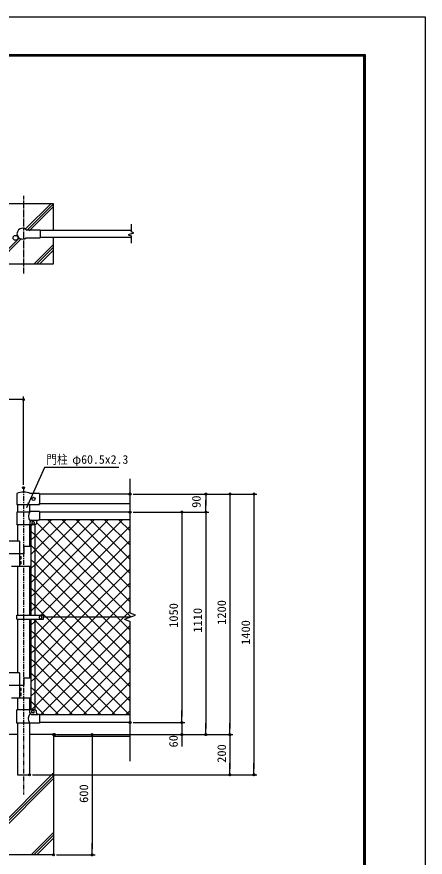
# Model space of a CAD drawing. Units: millimetres, scale not verified. Extents: x -4455 to 4455, y -3150 to 3150.
# Drawn here: x 2417 to 4455, y -1041 to 3150 of the extents above; entities that cross this region are included whole.
import ezdxf
from ezdxf.enums import TextEntityAlignment as Align

# ---------------------------------------------------------------- set-up
doc = ezdxf.new("R2010")
doc.units = ezdxf.units.MM
doc.header["$LTSCALE"] = 20
doc.header["$PDMODE"] = 32
doc.header["$PDSIZE"] = 10
doc.linetypes.add('USER1', pattern=[2, 1.25, -0.25, 0.25, -0.25])
doc.linetypes.add('USER3', pattern=[1.125, 0.75, -0.125, 0.125, -0.125])
for name, color, linetype, lineweight in [('0-0_6文字', 3, 'Continuous', 25), ('0-1_8部品', 7, 'Continuous', 25), ('0-2_4基礎', 4, 'Continuous', 25), ('0-3_1部材', 7, 'Continuous', 25), ('0-4_中心線', 1, 'USER3', 25), ('0-5_5寸法', 1, 'Continuous', 25), ('0-6_SUNPOU', 1, 'Continuous', 25), ('0-A_0', 4, 'Continuous', 25), ('0-D_2網', 4, 'Continuous', 25)]:
    doc.layers.add(name, color=color, linetype=linetype, lineweight=lineweight)
doc.layers.add('0-7_DEFPOINTS', color=7, linetype='Continuous')
doc.styles.add('ＭＳ ゴシック', font='')
doc.styles.get('ＭＳ ゴシック').set_extended_font_data('MS Gothic')

# ---------------------------------------------------------------- blocks, each defined once
blk = doc.blocks.new('M1')
at = {"layer": '0-6_SUNPOU'}
blk.add_line((-5, 0), (-38.58, 0), dxfattribs=at)
for points in [[(0, 0), (-5, 0), (-4.96, 0.63)], [(0, 0), (-4.96, -0.63), (-5, 0)], [(0, 0), (-4.96, 0.63), (-4.84, 1.24)], [(0, 0), (-4.84, -1.24), (-4.96, -0.63)], [(0, 0), (-4.84, 1.24), (-4.65, 1.84)], [(0, 0), (-4.65, -1.84), (-4.84, -1.24)], [(0, 0), (-4.65, 1.84), (-4.38, 2.41)], [(0, 0), (-4.38, -2.41), (-4.65, -1.84)], [(0, 0), (-4.38, 2.41), (-4.05, 2.94)], [(0, 0), (-4.05, -2.94), (-4.38, -2.41)], [(0, 0), (-4.05, 2.94), (-3.64, 3.42)], [(0, 0), (-3.64, -3.42), (-4.05, -2.94)], [(0, 0), (-3.64, 3.42), (-3.19, 3.85)], [(0, 0), (-3.19, -3.85), (-3.64, -3.42)], [(0, 0), (-3.19, 3.85), (-2.68, 4.22)], [(0, 0), (-2.68, -4.22), (-3.19, -3.85)], [(0, 0), (-2.68, 4.22), (-2.13, 4.52)], [(0, 0), (-2.13, -4.52), (-2.68, -4.22)], [(0, 0), (-2.13, 4.52), (-1.55, 4.76)], [(0, 0), (-1.55, -4.76), (-2.13, -4.52)], [(0, 0), (-1.55, 4.76), (-0.94, 4.91)], [(0, 0), (-0.94, -4.91), (-1.55, -4.76)], [(0, 0), (-0.94, 4.91), (-0.31, 4.99)], [(0, 0), (-0.31, -4.99), (-0.94, -4.91)], [(0, 0), (-0.31, 4.99), (0.31, 4.99)], [(0, 0), (0.31, -4.99), (-0.31, -4.99)], [(0, 0), (0.31, 4.99), (0.94, 4.91)], [(0, 0), (0.94, 4.91), (1.55, 4.76)], [(0, 0), (1.55, 4.76), (2.13, 4.52)], [(0, 0), (2.13, 4.52), (2.68, 4.22)], [(0, 0), (2.68, 4.22), (3.19, 3.85)], [(0, 0), (3.19, 3.85), (3.64, 3.42)], [(0, 0), (3.64, 3.42), (4.05, 2.94)], [(0, 0), (4.05, 2.94), (4.38, 2.41)], [(0, 0), (4.38, 2.41), (4.65, 1.84)], [(0, 0), (4.65, 1.84), (4.84, 1.24)], [(0, 0), (4.84, 1.24), (4.96, 0.63)], [(0, 0), (4.96, 0.63), (5, 0)], [(0, 0), (0.94, -4.91), (0.31, -4.99)], [(0, 0), (1.55, -4.76), (0.94, -4.91)], [(0, 0), (2.13, -4.52), (1.55, -4.76)], [(0, 0), (2.68, -4.22), (2.13, -4.52)], [(0, 0), (3.19, -3.85), (2.68, -4.22)], [(0, 0), (3.64, -3.42), (3.19, -3.85)], [(0, 0), (4.05, -2.94), (3.64, -3.42)], [(0, 0), (4.38, -2.41), (4.05, -2.94)], [(0, 0), (4.65, -1.84), (4.38, -2.41)], [(0, 0), (4.84, -1.24), (4.65, -1.84)], [(0, 0), (4.96, -0.63), (4.84, -1.24)], [(0, 0), (5, 0), (4.96, -0.63)]]:
    blk.add_solid(points, dxfattribs=at)

msp = doc.modelspace()

# ---------------------------------------------------------------- linework, layer by layer
at = {"layer": '0-0_6文字', "color": 4}
msp.add_lwpolyline([(2926.08, 903.37), (2555.45, 903.37), (2464.93, 700.86)], dxfattribs=at)
msp.add_solid([(2464.11, 699.04), (2471.6, 728.55), (2481.11, 724.3)], dxfattribs=at)
at = {"layer": '0-1_8部品'}
for p, q in [((2482.21, 680.38), (2417.71, 680.38)), ((2417.71, 680.38), (2417.71, 617.37)), ((2530.26, 682.72), (2484.23, 682.72)), ((2530.26, 682.72), (2530.26, 639.37)), ((2482.81, 631.37), (2482.81, 617.37)), ((2490.81, 639.37), (2523.26, 639.37)), ((2491.26, 629.37), (2491.26, 623.37)), ((2500.26, 632.37), (2494.26, 632.37)), ((2503.26, 629.37), (2503.26, 623.37)), ((2515.26, 631.37), (2515.26, 625.37)), ((2530.26, 639.37), (2523.26, 639.37)), ((2507.26, 617.37), (2417.71, 617.37)), ((2487.76, 613.71), (2491.42, 617.37)), ((2500.26, 620.37), (2494.26, 620.37)), ((2429.76, 534.87), (2343.76, 534.87)), ((2429.76, 534.87), (2429.76, 408.87)), ((2451.76, 507.87), (2451.76, 471.87)), ((2486.76, 507.87), (2451.76, 507.87)), ((2486.76, 507.87), (2486.76, 408.87)), ((2451.76, 471.87), (2368.76, 471.87)), ((2429.76, 458.37), (2439.26, 458.37)), ((2429.76, 446.37), (2439.26, 446.37)), ((2429.76, 434.37), (2439.26, 434.37)), ((2429.76, 422.37), (2439.26, 422.37)), ((2439.26, 446.37), (2439.26, 458.37)), ((2439.26, 422.37), (2439.26, 434.37)), ((2486.76, 408.87), (2390.76, 408.87)), ((2417.76, 145.37), (2417.76, 165.37)), ((2417.76, 165.37), (2550.26, 165.37)), ((2417.76, 145.37), (2550.26, 145.37)), ((2535.26, 162.88), (2528.76, 159.13)), ((2528.76, 159.13), (2528.76, 151.62)), ((2528.76, 151.62), (2535.26, 147.87)), ((2541.76, 159.13), (2535.26, 162.88)), ((2535.26, 147.87), (2541.76, 151.62)), ((2541.76, 151.62), (2541.76, 159.13)), ((2550.26, 145.37), (2550.26, 165.37)), ((2429.76, -121.22), (2343.76, -121.22)), ((2429.76, -121.22), (2429.76, -247.23)), ((2451.76, -148.23), (2451.76, -184.23)), ((2486.76, -148.23), (2451.76, -148.23)), ((2486.76, -148.23), (2486.76, -247.23)), ((2451.76, -184.23), (2368.76, -184.23)), ((2429.76, -197.73), (2439.26, -197.73)), ((2439.26, -209.73), (2439.26, -197.73)), ((2486.76, -247.23), (2390.76, -247.23)), ((2429.76, -209.73), (2439.26, -209.73)), ((2429.76, -221.73), (2439.26, -221.73)), ((2429.76, -233.72), (2439.26, -233.72)), ((2439.26, -233.72), (2439.26, -221.73)), ((2507.26, -306.63), (2417.71, -306.63)), ((2482.81, -320.63), (2482.81, -306.63)), ((2490.81, -328.63), (2523.26, -328.63)), ((2491.26, -318.63), (2491.26, -312.63)), ((2500.26, -309.63), (2494.26, -309.63)), ((2500.26, -321.63), (2494.26, -321.63)), ((2503.26, -318.63), (2503.26, -312.63)), ((2515.26, -320.63), (2515.26, -314.63)), ((2530.26, -328.63), (2523.26, -328.63)), ((2530.26, -328.63), (2530.26, -372.63))]:
    msp.add_line(p, q, dxfattribs=at)
msp.add_lwpolyline([(2530.26, -372.63), (2417.71, -372.63), (2417.71, -306.63)], dxfattribs=at)
for centre, radius, start, end in [((2508.85, 659.48), 33.86, 136.64106, 223.65735), ((2490.81, 631.37), 8, 90, 180), ((2494.26, 629.37), 3, 90, 180), ((2500.26, 629.37), 3, 0, 90), ((2523.26, 631.37), 8, 90, 180), ((2494.26, 623.37), 3, 180, 270), ((2500.26, 623.37), 3, 270, 0), ((2507.26, 625.37), 8, 270, 0), ((2507.32, -349.43), 33.86, 133.47703, 221.75112), ((2490.81, -320.63), 8, 180, 270), ((2494.26, -312.63), 3, 90, 180), ((2494.26, -318.63), 3, 180, 270), ((2500.26, -312.63), 3, 0, 90), ((2500.26, -318.63), 3, 270, 0), ((2507.26, -314.63), 8, 0, 90), ((2523.26, -320.63), 8, 180, 270)]:
    msp.add_arc(centre, radius, start, end, dxfattribs=at)
at = {"layer": '0-2_4基礎', "color": 7}
for p, q in [((2600.26, 2218.11), (2300.26, 2218.11)), ((2600.26, 2085.61), (2600.26, 2218.11)), ((2600.26, 1918.11), (2600.26, 2050.61)), ((2420.26, -429.63), (2300.26, -429.63)), ((2600.26, -429.63), (2480.26, -429.63)), ((2600.26, -429.63), (2600.26, -1029.63)), ((2600.26, -1029.63), (2300.26, -1029.63))]:
    msp.add_line(p, q, dxfattribs=at)
at = {"layer": '0-2_4基礎'}
for p, q in [((2462.62, 2094.61), (2586.12, 2218.11)), ((2472.05, 2089.9), (2600.26, 2218.11)), ((2478.73, 2082.44), (2600.26, 2203.97)), ((2300.27, 1918.11), (2428.48, 2046.33)), ((2314.41, 1918.11), (2440.93, 2044.64)), ((2503.3, 1918.11), (2600.26, 2015.08)), ((2517.45, 1918.11), (2600.26, 2000.93)), ((2531.59, 1918.11), (2600.26, 1986.79)), ((2300.26, -920.55), (2600.26, -620.55)), ((2300.26, -934.69), (2600.26, -634.69)), ((2300.26, -948.83), (2600.26, -648.84)), ((2488.01, -1029.63), (2600.26, -917.38)), ((2502.15, -1029.63), (2600.26, -931.52)), ((2516.3, -1029.63), (2600.26, -945.66))]:
    msp.add_line(p, q, dxfattribs=at)
at = {"layer": '0-2_4基礎', "color": 7}
msp.add_lwpolyline([(2300.26, 2048.11), (2300.26, 1918.11), (2600.26, 1918.11)], dxfattribs=at)
at = {"layer": '0-3_1部材', "color": 4}
for p, q in [((2986.94, 2115.61), (2986.94, 2078.37)), ((3001.04, 2073.24), (2986.94, 2078.37)), ((2986.94, 2068.11), (3001.04, 2073.24)), ((2986.94, 2057.85), (2986.94, 2020.61)), ((2981.94, 210.54), (2981.94, 845.25)), ((2981.94, 176.32), (2981.94, 210.54)), ((2953.75, 145.54), (2981.94, 135.28)), ((2981.94, -561.98), (2981.94, 135.28))]:
    msp.add_line(p, q, dxfattribs=at)
at = {"layer": '0-3_1部材'}
for p, q in [((2464.14, 2088.11), (2533.26, 2088.11)), ((2533.26, 2088.11), (2533.26, 2048.11)), ((2533.26, 2085.61), (2986.94, 2085.61)), ((2464.14, 2048.11), (2533.26, 2048.11)), ((2533.26, 2050.61), (2986.94, 2050.61)), ((2417.71, 773.37), (2417.71, 718.87)), ((2530.26, 772.72), (2484.23, 772.72)), ((2530.26, 772.72), (2530.26, 718.87)), ((2981.94, 770.37), (2530.26, 770.38)), ((2420.26, 718.87), (2420.26, 680.38)), ((2480.26, 718.87), (2480.26, 680.38)), ((2981.94, 721.77), (2530.26, 721.78)), ((2981.94, 680.37), (2530.26, 680.38)), ((2981.94, 642.37), (2530.26, 642.37)), ((2420.26, 617.37), (2420.26, 534.87)), ((2480.26, 617.37), (2480.26, 507.87)), ((2480.26, 617.37), (2480.26, 597.87)), ((2487.76, 617.37), (2487.76, 355.37)), ((2487.76, 617.37), (2487.76, 165.37)), ((2506.76, 619.57), (2506.76, 355.37)), ((2506.76, 619.57), (2506.76, 165.37)), ((2420.26, 408.87), (2420.26, 165.37)), ((2480.26, 408.87), (2480.26, 165.37)), ((2420.26, 145.37), (2420.26, -121.22)), ((2480.26, 145.37), (2480.26, -148.23)), ((2487.76, 145.37), (2487.76, -306.63)), ((2506.76, 145.37), (2506.76, -306.63)), ((2981.94, 155.37), (2550.26, 155.37)), ((2420.26, -247.23), (2420.26, -306.63)), ((2480.26, -247.23), (2480.26, -306.63)), ((2981.94, -331.63), (2530.26, -331.63)), ((2420.26, -372.63), (2420.26, -629.63)), ((2480.26, -372.63), (2480.26, -629.63)), ((2981.94, -369.63), (2530.26, -369.63)), ((2981.94, -439.63), (2600.26, -439.63)), ((2420.26, -629.63), (2480.26, -629.63))]:
    msp.add_line(p, q, dxfattribs=at)
at = {"layer": '0-3_1部材', "color": 4}
for points in [[(2986.94, 2068.11), (2972.85, 2062.98), (2986.94, 2057.85)], [(2953.75, 145.54), (3010.13, 166.06), (2981.94, 176.32)]]:
    msp.add_lwpolyline(points, dxfattribs=at)
at = {"layer": '0-3_1部材'}
msp.add_lwpolyline([(2417.71, 718.87), (2530.26, 718.87), (2523.26, 718.87)], dxfattribs=at)
for centre, radius in [((2410.22, 2047.73), 12), ((2500.26, 745.8), 8)]:
    msp.add_circle(centre, radius, dxfattribs=at)
for centre, radius, start, end in [((2445.26, 2068.11), 27.5, 46.65727, 313.34045), ((2450.26, 700.3), 80, 64.87166, 114.00868)]:
    msp.add_arc(centre, radius, start, end, dxfattribs=at)
at = {"layer": '0-4_中心線'}
msp.add_line((2450.26, 2257.01), (2450.26, 1869.69), dxfattribs=at)
at = {"layer": '0-4_中心線', "linetype": 'USER1'}
msp.add_line((2450.26, 801.87), (2450.26, -728.53), dxfattribs=at)
at = {"layer": '0-5_5寸法'}
for p, q in [((2420.26, 1241.3), (480.26, 1241.3)), ((2450.26, 816.87), (2450.26, 1256.3)), ((2996.94, 770.37), (3375.74, 770.37)), ((2996.94, 770.37), (3495.74, 770.37)), ((2996.94, 770.37), (3615.74, 770.37)), ((3360.74, 710.37), (3360.74, 740.37)), ((3480.74, 740.37), (3480.74, -399.63)), ((3600.74, 740.37), (3600.74, -599.63)), ((2996.94, 680.37), (3255.74, 680.37)), ((2996.94, 680.37), (3375.74, 680.37)), ((2996.94, 680.37), (3375.74, 680.37)), ((3240.74, 650.37), (3240.74, -339.63)), ((3360.74, 650.37), (3360.74, -399.63)), ((3240.74, -339.63), (3240.74, -309.63)), ((2996.94, -369.63), (3255.74, -369.63)), ((2996.94, -369.63), (3255.74, -369.63)), ((3240.74, -369.63), (3240.74, -429.63)), ((2615.26, -429.63), (3255.74, -429.63)), ((2615.26, -429.63), (3375.74, -429.63)), ((2615.26, -429.63), (3495.74, -429.63)), ((2615.26, -429.63), (3495.74, -429.63)), ((2620.26, -429.63), (2807.63, -429.63)), ((2792.63, -459.63), (2792.63, -999.63)), ((3240.74, -459.63), (3240.74, -489.63)), ((3480.74, -459.63), (3480.74, -599.63)), ((2495.26, -629.63), (3615.74, -629.63)), ((2495.26, -629.63), (3495.74, -629.63)), ((2615.26, -1029.63), (2807.63, -1029.63))]:
    msp.add_line(p, q, dxfattribs=at)
at = {"layer": '0-7_DEFPOINTS'}
for p in [(2450.26, 801.87), (2981.94, 770.37), (3360.74, 770.37), (2981.94, 680.37), (2981.94, -369.63), (3240.74, -369.63), (2600.26, -429.63), (2605.26, -429.63), (3240.74, -429.63), (3360.74, -429.63), (3480.74, -429.63), (2480.26, -629.63), (3480.74, -629.63), (3600.74, -629.63), (2600.26, -1029.63), (2792.63, -1029.63)]:
    msp.add_point(p, dxfattribs=at)
at = {"layer": '0-A_0', "color": 3}
msp.add_lwpolyline([(-4454.66, 3150.24), (4455.34, 3150.24), (4455.34, -3149.76), (-4454.66, -3149.76)], close=True, dxfattribs=at)
at = {"layer": '0-A_0', "color": 7}
for points in [[(-4154.66, 2962.74), (4155.34, 2962.74), (4155.34, -2962.26), (-4154.66, -2962.26)], [(-4152.79, 2960.87), (4153.46, 2960.87), (4153.46, -2960.38), (-4152.79, -2960.38)], [(-4150.91, 2958.99), (4151.59, 2958.99), (4151.59, -2958.51), (-4150.91, -2958.51)], [(-4149.04, 2957.12), (4149.71, 2957.12), (4149.71, -2956.63), (-4149.04, -2956.63)], [(-4147.16, 2955.24), (4147.84, 2955.24), (4147.84, -2954.76), (-4147.16, -2954.76)]]:
    msp.add_lwpolyline(points, close=True, dxfattribs=at)
at = {"layer": '0-D_2網'}
for p, q in [((2506.76, 558.97), (2590.17, 642.37)), ((2506.76, 488.26), (2660.88, 642.37)), ((2506.76, 417.55), (2731.59, 642.37)), ((2981.94, 232.37), (2571.94, 642.37)), ((2981.94, 303.08), (2642.65, 642.37)), ((2981.94, 373.79), (2713.36, 642.37)), ((2981.94, 444.5), (2784.07, 642.37)), ((2981.94, 515.21), (2854.78, 642.37)), ((2981.94, 585.92), (2925.49, 642.37)), ((2487.76, 610.68), (2494.45, 617.37)), ((2986.24, 157.37), (2515.26, 628.34)), ((2537.43, 165.37), (2981.94, 609.89)), ((2506.76, 566.13), (2487.76, 585.13)), ((2487.76, 539.97), (2506.76, 558.97)), ((2917.52, 155.37), (2506.76, 566.13)), ((2506.76, 495.42), (2487.76, 514.42)), ((2487.76, 469.26), (2506.76, 488.26)), ((2846.81, 155.37), (2506.76, 495.42)), ((2506.76, 424.71), (2487.76, 443.71)), ((2487.76, 398.55), (2506.76, 417.55)), ((2810.27, 155.37), (2981.94, 327.04)), ((2880.98, 155.37), (2981.94, 256.33)), ((2506.76, -148.14), (2810.27, 155.37)), ((2506.76, -218.85), (2880.98, 155.37)), ((2981.94, 20.24), (2846.81, 155.37)), ((2981.94, 90.95), (2917.52, 155.37)), ((2535.4, -331.63), (2981.94, 114.91)), ((2606.11, -331.63), (2981.94, 44.2)), ((2676.82, -331.63), (2981.94, -26.51)), ((2506.76, -70.26), (2487.76, -51.26)), ((2768.12, -331.63), (2506.76, -70.26)), ((2506.76, -140.97), (2487.76, -121.97)), ((2747.54, -331.63), (2981.94, -97.22)), ((2487.76, -167.14), (2506.76, -148.14)), ((2697.41, -331.63), (2506.76, -140.97)), ((2506.76, -211.69), (2487.76, -192.69)), ((2818.25, -331.63), (2981.94, -167.93)), ((2487.76, -237.85), (2506.76, -218.85)), ((2626.7, -331.63), (2506.76, -211.69)), ((2888.96, -331.63), (2981.94, -238.64)), ((2959.67, -331.63), (2981.94, -309.35))]:
    msp.add_line(p, q, dxfattribs=at)
for points in [[(2487.76, 327.84), (2506.76, 346.84), (2802.3, 642.37)], [(2487.76, 257.13), (2506.76, 276.13), (2873.01, 642.37)], [(2487.76, 186.42), (2506.76, 205.42), (2943.72, 642.37)], [(2487.76, 44.99), (2506.76, 63.99), (2598.14, 155.37), (2981.94, 539.18)], [(2487.76, -25.72), (2506.76, -6.72), (2668.85, 155.37), (2981.94, 468.47)], [(2981.94, -50.47), (2776.1, 155.37), (2506.76, 424.71)], [(2487.76, -96.43), (2506.76, -77.43), (2739.56, 155.37), (2981.94, 397.76)], [(2981.94, -121.18), (2705.39, 155.37), (2506.76, 354), (2487.76, 373)], [(2981.94, -191.89), (2634.68, 155.37), (2506.76, 283.29), (2487.76, 302.29)], [(2981.94, -262.6), (2563.96, 155.37), (2506.76, 212.58), (2487.76, 231.58)], [(2489.69, -306.63), (2506.76, -289.56), (2951.69, 155.37), (2981.94, 185.62)], [(2487.76, 115.71), (2506.76, 134.71), (2517.43, 145.37)], [(2980.25, -331.63), (2506.76, 141.87), (2503.25, 145.37)], [(2909.54, -331.63), (2506.76, 71.16), (2487.76, 90.16)], [(2838.83, -331.63), (2506.76, 0.45), (2487.76, 19.45)], [(2555.99, -331.63), (2506.76, -282.4), (2487.76, -263.4)]]:
    msp.add_lwpolyline(points, dxfattribs=at)

# ---------------------------------------------------------------- block references
at = {"layer": '0-5_5寸法', "xscale": 1.5, "yscale": 1.5}
msp.add_blockref('M1', (2450.26, 1241.3), dxfattribs=at)
for p, rotation in [((3360.74, 770.37), 90), ((3480.74, 770.37), 90), ((3600.74, 770.37), 90), ((3360.74, 680.37), 270), ((3240.74, 680.37), 90), ((3360.74, 680.37), 90), ((3240.74, -369.63), 270), ((3240.74, -369.63), 270), ((3360.74, -429.63), 270), ((3480.74, -429.63), 270), ((2792.63, -429.63), 90), ((3240.74, -429.63), 90), ((3480.74, -429.63), 90), ((3480.74, -629.63), 270), ((3600.74, -629.63), 270), ((2792.63, -1029.63), 270)]:
    msp.add_blockref('M1', p, dxfattribs=dict(at, rotation=rotation))

# ---------------------------------------------------------------- texts
at = {"layer": '0-0_6文字', "style": 'ＭＳ ゴシック', "width": 0.9}
msp.add_text('門柱', height=43.26, dxfattribs=at).set_placement((2564.26, 907.47), align=Align.BOTTOM_LEFT)
at = {"layer": '0-0_6文字', "style": 'ＭＳ ゴシック'}
msp.add_text('φ60.5x2.3', height=43.26, dxfattribs=at).set_placement((2693.51, 908.11), align=Align.BOTTOM_LEFT)
at = {"layer": '0-5_5寸法', "color": 3, "style": 'ＭＳ ゴシック', "width": 1.05}
for s, p in [('90', (3347.69, 701.22)), ('1050', (3234.06, 102.87)), ('1200', (3474.06, 117.87)), ('1110', (3354.06, 78.87)), ('1400', (3594.06, 17.87)), ('60', (3233.32, -493.66)), ('200', (3474.06, -570.13)), ('600', (2785.96, -770.13))]:
    msp.add_text(s, height=43.26, rotation=90, dxfattribs=at).set_placement(p, align=Align.BOTTOM_LEFT)

doc.saveas('drawing.dxf')
